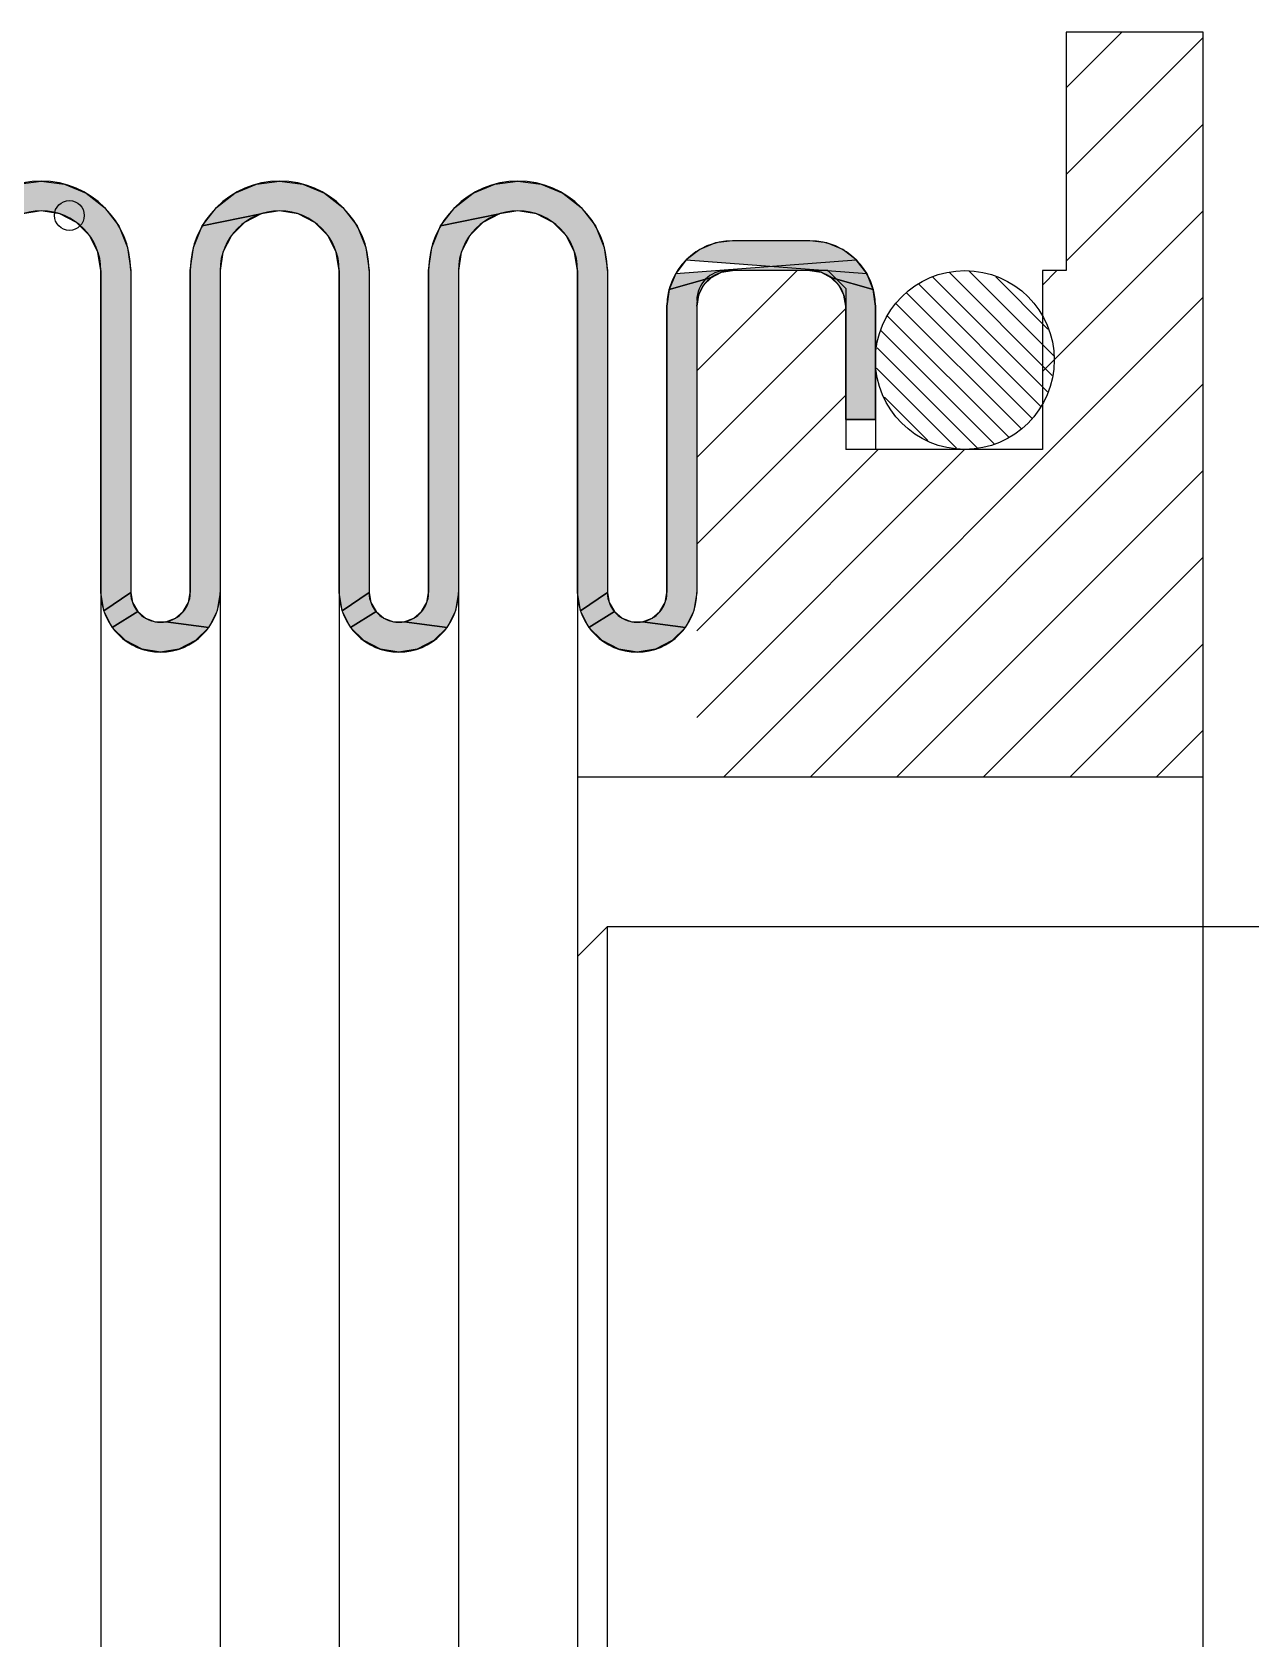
# Model space of a CAD drawing. Header units: millimetres. Extents: x -3388 to 4307, y 243 to 4457.
# Drawn here: x 9.35 to 29.8, y 1168.15 to 1195.1 of the extents above; entities that cross this region are included whole.
import ezdxf

# ---------------------------------------------------------------- set-up
doc = ezdxf.new("R2010")
doc.units = ezdxf.units.MM

# ---------------------------------------------------------------- blocks, each defined once
blk = doc.blocks.new('*U115')
at = {"color": 2, "linetype": 'Continuous', "extrusion": (0, 0, -1)}
for points in [[(-136.959, 243.945), (-139.235, 243.645), (-136.235, 243.645)], [(-137.735, 244.047), (-138.512, 243.945), (-136.959, 243.945)], [(-138.512, 243.945), (-139.235, 243.645), (-136.959, 243.945)], [(-135.614, 243.168), (-137.117, 242.949), (-135.137, 242.547)], [(-136.235, 243.645), (-139.857, 243.168), (-135.614, 243.168)], [(-135.614, 243.168), (-137.735, 243.047), (-137.117, 242.949)], [(-139.857, 243.168), (-137.735, 243.047), (-135.614, 243.168)], [(-139.235, 243.645), (-139.857, 243.168), (-136.235, 243.645)], [(-139.857, 243.168), (-138.353, 242.949), (-137.735, 243.047)], [(-139.857, 243.168), (-140.333, 242.547), (-138.353, 242.949)], [(-138.353, 242.949), (-140.333, 242.547), (-138.911, 242.665)], [(-138.911, 242.665), (-140.333, 242.547), (-139.353, 242.223)], [(-140.333, 242.547), (-140.633, 241.823), (-139.353, 242.223)], [(-139.353, 242.223), (-140.633, 241.823), (-139.637, 241.665)], [(-140.633, 241.823), (-140.735, 241.047), (-139.637, 241.665)], [(-139.637, 241.665), (-140.735, 241.047), (-139.735, 241.047)], [(-139.735, 241.047), (-140.735, 230.247), (-139.735, 230.247)], [(-140.735, 241.047), (-140.735, 230.247), (-139.735, 241.047)], [(-140.735, 230.247), (-139.833, 229.629), (-139.735, 230.247)]]:
    blk.add_solid(points, dxfattribs=at)
blk = doc.blocks.new('*U116')
at = {"color": 2, "linetype": 'Continuous', "extrusion": (0, 0, -1)}
for points in [[(-144.959, 243.945), (-147.235, 243.645), (-144.235, 243.645)], [(-145.735, 244.047), (-146.512, 243.945), (-144.959, 243.945)], [(-146.512, 243.945), (-147.235, 243.645), (-144.959, 243.945)], [(-143.614, 243.168), (-145.117, 242.949), (-143.137, 242.547)], [(-144.235, 243.645), (-147.857, 243.168), (-143.614, 243.168)], [(-143.614, 243.168), (-145.735, 243.047), (-145.117, 242.949)], [(-147.857, 243.168), (-145.735, 243.047), (-143.614, 243.168)], [(-147.235, 243.645), (-147.857, 243.168), (-144.235, 243.645)], [(-147.857, 243.168), (-146.353, 242.949), (-145.735, 243.047)], [(-147.857, 243.168), (-148.333, 242.547), (-146.353, 242.949)], [(-146.353, 242.949), (-148.333, 242.547), (-146.911, 242.665)], [(-146.911, 242.665), (-148.333, 242.547), (-147.353, 242.223)], [(-148.333, 242.547), (-148.633, 241.823), (-147.353, 242.223)], [(-147.353, 242.223), (-148.633, 241.823), (-147.637, 241.665)], [(-148.633, 241.823), (-148.735, 241.047), (-147.637, 241.665)], [(-147.637, 241.665), (-148.735, 241.047), (-147.735, 241.047)], [(-147.735, 241.047), (-148.735, 230.247), (-147.735, 230.247)], [(-148.735, 241.047), (-148.735, 230.247), (-147.735, 241.047)], [(-148.735, 230.247), (-147.833, 229.629), (-147.735, 230.247)]]:
    blk.add_solid(points, dxfattribs=at)
blk = doc.blocks.new('*U117')
at = {"color": 2, "linetype": 'Continuous', "extrusion": (0, 0, -1)}
for points in [[(-152.959, 243.945), (-155.235, 243.645), (-152.235, 243.645)], [(-153.735, 244.047), (-154.512, 243.945), (-152.959, 243.945)], [(-154.512, 243.945), (-155.235, 243.645), (-152.959, 243.945)], [(-151.614, 243.168), (-153.117, 242.949), (-151.137, 242.547)], [(-152.235, 243.645), (-155.857, 243.168), (-151.614, 243.168)], [(-151.614, 243.168), (-153.735, 243.047), (-153.117, 242.949)], [(-155.857, 243.168), (-153.735, 243.047), (-151.614, 243.168)], [(-155.235, 243.645), (-155.857, 243.168), (-152.235, 243.645)], [(-155.857, 243.168), (-154.353, 242.949), (-153.735, 243.047)], [(-155.857, 243.168), (-156.333, 242.547), (-154.353, 242.949)], [(-154.353, 242.949), (-156.333, 242.547), (-154.911, 242.665)], [(-154.911, 242.665), (-156.333, 242.547), (-155.353, 242.223)], [(-156.333, 242.547), (-156.633, 241.823), (-155.353, 242.223)], [(-155.353, 242.223), (-156.633, 241.823), (-155.637, 241.665)], [(-156.633, 241.823), (-156.735, 241.047), (-155.637, 241.665)], [(-155.637, 241.665), (-156.735, 241.047), (-155.735, 241.047)], [(-155.735, 241.047), (-156.735, 230.247), (-155.735, 230.247)], [(-156.735, 241.047), (-156.735, 230.247), (-155.735, 241.047)], [(-156.735, 230.247), (-155.833, 229.629), (-155.735, 230.247)]]:
    blk.add_solid(points, dxfattribs=at)
blk = doc.blocks.new('*U122')
at = {"color": 2, "linetype": 'Continuous', "extrusion": (0, 0, -1)}
for points in [[(-145.117, 242.949), (-144.56, 242.665), (-143.137, 242.547)], [(-144.56, 242.665), (-144.117, 242.223), (-143.137, 242.547)], [(-143.137, 242.547), (-144.117, 242.223), (-142.838, 241.823)], [(-144.117, 242.223), (-143.833, 241.665), (-142.838, 241.823)], [(-142.838, 241.823), (-143.833, 241.665), (-142.735, 241.047)], [(-143.833, 241.665), (-143.735, 241.047), (-142.735, 241.047)], [(-142.735, 241.047), (-143.735, 230.247), (-142.735, 230.247)], [(-143.735, 241.047), (-143.735, 230.247), (-142.735, 241.047)], [(-142.735, 230.247), (-143.637, 229.629), (-142.675, 229.905)], [(-143.735, 230.247), (-143.637, 229.629), (-142.735, 230.247)], [(-142.675, 229.905), (-143.637, 229.629), (-142.501, 229.604)], [(-142.235, 229.381), (-143.353, 229.071), (-141.909, 229.262)], [(-142.501, 229.604), (-143.353, 229.071), (-142.235, 229.381)], [(-143.637, 229.629), (-143.353, 229.071), (-142.501, 229.604)]]:
    blk.add_solid(points, dxfattribs=at)
blk = doc.blocks.new('*U123')
at = {"color": 2, "linetype": 'Continuous', "extrusion": (0, 0, -1)}
for points in [[(-153.117, 242.949), (-152.56, 242.665), (-151.137, 242.547)], [(-152.56, 242.665), (-152.117, 242.223), (-151.137, 242.547)], [(-151.137, 242.547), (-152.117, 242.223), (-150.838, 241.823)], [(-152.117, 242.223), (-151.833, 241.665), (-150.838, 241.823)], [(-150.838, 241.823), (-151.833, 241.665), (-150.735, 241.047)], [(-151.833, 241.665), (-151.735, 241.047), (-150.735, 241.047)], [(-150.735, 241.047), (-151.735, 230.247), (-150.735, 230.247)], [(-151.735, 241.047), (-151.735, 230.247), (-150.735, 241.047)], [(-150.735, 230.247), (-151.637, 229.629), (-150.675, 229.905)], [(-151.735, 230.247), (-151.637, 229.629), (-150.735, 230.247)], [(-150.675, 229.905), (-151.637, 229.629), (-150.501, 229.604)], [(-150.235, 229.381), (-151.353, 229.071), (-149.909, 229.262)], [(-150.501, 229.604), (-151.353, 229.071), (-150.235, 229.381)], [(-151.637, 229.629), (-151.353, 229.071), (-150.501, 229.604)]]:
    blk.add_solid(points, dxfattribs=at)
blk = doc.blocks.new('*U126')
at = {"color": 2, "linetype": 'Continuous', "extrusion": (0, 0, -1)}
for points in [[(-165.091, 241.403), (-160.935, 241.047), (-159.03, 240.947)], [(-160.935, 241.047), (-160.565, 240.988), (-159.03, 240.947)], [(-160.565, 240.988), (-160.23, 240.818), (-159.03, 240.947)], [(-165.091, 241.403), (-163.535, 241.047), (-160.935, 241.047)], [(-165.091, 241.403), (-165.441, 240.947), (-163.535, 241.047)], [(-163.535, 241.047), (-165.441, 240.947), (-163.906, 240.988)], [(-163.906, 240.988), (-165.441, 240.947), (-164.241, 240.818)], [(-159.03, 240.947), (-160.23, 240.818), (-158.81, 240.416)], [(-165.441, 240.947), (-165.66, 240.416), (-164.241, 240.818)], [(-164.241, 240.818), (-165.66, 240.416), (-164.506, 240.552)], [(-164.506, 240.552), (-165.66, 240.416), (-164.677, 240.218)], [(-165.66, 240.416), (-165.735, 239.847), (-164.677, 240.218)], [(-164.677, 240.218), (-165.735, 239.847), (-164.735, 239.847)], [(-164.735, 239.847), (-165.735, 236.047), (-164.735, 236.047)], [(-165.735, 239.847), (-165.735, 236.047), (-164.735, 239.847)]]:
    blk.add_solid(points, dxfattribs=at)
blk = doc.blocks.new('*U128')
at = {"color": 2, "linetype": 'Continuous', "extrusion": (0, 0, -1)}
for points in [[(-160.23, 240.818), (-159.965, 240.552), (-158.81, 240.416)], [(-159.965, 240.552), (-159.794, 240.218), (-158.81, 240.416)], [(-158.81, 240.416), (-159.794, 240.218), (-158.735, 239.847)], [(-159.794, 240.218), (-159.735, 239.847), (-158.735, 239.847)], [(-158.735, 239.847), (-159.735, 230.247), (-158.735, 230.247)], [(-159.735, 239.847), (-159.735, 230.247), (-158.735, 239.847)], [(-158.735, 230.247), (-159.637, 229.629), (-158.675, 229.905)], [(-159.735, 230.247), (-159.637, 229.629), (-158.735, 230.247)], [(-158.675, 229.905), (-159.637, 229.629), (-158.501, 229.604)], [(-158.235, 229.381), (-159.353, 229.071), (-157.909, 229.262)], [(-158.501, 229.604), (-159.353, 229.071), (-158.235, 229.381)], [(-159.637, 229.629), (-159.353, 229.071), (-158.501, 229.604)]]:
    blk.add_solid(points, dxfattribs=at)
blk = doc.blocks.new('*U133')
at = {"color": 2, "linetype": 'Continuous', "extrusion": (0, 0, -1)}
for points in [[(-140.735, 230.247), (-140.796, 229.905), (-139.833, 229.629)], [(-140.796, 229.905), (-140.969, 229.604), (-139.833, 229.629)], [(-139.833, 229.629), (-140.969, 229.604), (-140.117, 229.071)]]:
    blk.add_solid(points, dxfattribs=at)
blk = doc.blocks.new('*U134')
at = {"color": 2, "linetype": 'Continuous', "extrusion": (0, 0, -1)}
for points in [[(-148.735, 230.247), (-148.796, 229.905), (-147.833, 229.629)], [(-148.796, 229.905), (-148.969, 229.604), (-147.833, 229.629)], [(-147.833, 229.629), (-148.969, 229.604), (-148.117, 229.071)]]:
    blk.add_solid(points, dxfattribs=at)
blk = doc.blocks.new('*U135')
at = {"color": 2, "linetype": 'Continuous', "extrusion": (0, 0, -1)}
for points in [[(-156.735, 230.247), (-156.796, 229.905), (-155.833, 229.629)], [(-156.796, 229.905), (-156.969, 229.604), (-155.833, 229.629)], [(-155.833, 229.629), (-156.969, 229.604), (-156.117, 229.071)]]:
    blk.add_solid(points, dxfattribs=at)
blk = doc.blocks.new('*U140')
at = {"color": 2, "linetype": 'Continuous', "extrusion": (0, 0, -1)}
for points in [[(-140.969, 229.604), (-141.235, 229.381), (-140.117, 229.071)], [(-141.235, 229.381), (-141.562, 229.262), (-140.117, 229.071)], [(-141.909, 229.262), (-143.353, 229.071), (-140.117, 229.071)], [(-140.117, 229.071), (-141.562, 229.262), (-141.909, 229.262)], [(-140.117, 229.071), (-142.911, 228.629), (-140.56, 228.629)], [(-143.353, 229.071), (-142.911, 228.629), (-140.117, 229.071)], [(-140.56, 228.629), (-142.353, 228.345), (-141.117, 228.345)], [(-142.911, 228.629), (-142.353, 228.345), (-140.56, 228.629)], [(-142.353, 228.345), (-141.735, 228.247), (-141.117, 228.345)]]:
    blk.add_solid(points, dxfattribs=at)
blk = doc.blocks.new('*U141')
at = {"color": 2, "linetype": 'Continuous', "extrusion": (0, 0, -1)}
for points in [[(-148.969, 229.604), (-149.235, 229.381), (-148.117, 229.071)], [(-149.235, 229.381), (-149.562, 229.262), (-148.117, 229.071)], [(-149.909, 229.262), (-151.353, 229.071), (-148.117, 229.071)], [(-148.117, 229.071), (-149.562, 229.262), (-149.909, 229.262)], [(-148.117, 229.071), (-150.911, 228.629), (-148.56, 228.629)], [(-151.353, 229.071), (-150.911, 228.629), (-148.117, 229.071)], [(-148.56, 228.629), (-150.353, 228.345), (-149.117, 228.345)], [(-150.911, 228.629), (-150.353, 228.345), (-148.56, 228.629)], [(-150.353, 228.345), (-149.735, 228.247), (-149.117, 228.345)]]:
    blk.add_solid(points, dxfattribs=at)
blk = doc.blocks.new('*U142')
at = {"color": 2, "linetype": 'Continuous', "extrusion": (0, 0, -1)}
for points in [[(-156.969, 229.604), (-157.235, 229.381), (-156.117, 229.071)], [(-157.235, 229.381), (-157.562, 229.262), (-156.117, 229.071)], [(-157.909, 229.262), (-159.353, 229.071), (-156.117, 229.071)], [(-156.117, 229.071), (-157.562, 229.262), (-157.909, 229.262)], [(-156.117, 229.071), (-158.911, 228.629), (-156.56, 228.629)], [(-159.353, 229.071), (-158.911, 228.629), (-156.117, 229.071)], [(-156.56, 228.629), (-158.353, 228.345), (-157.117, 228.345)], [(-158.911, 228.629), (-158.353, 228.345), (-156.56, 228.629)], [(-158.353, 228.345), (-157.735, 228.247), (-157.117, 228.345)]]:
    blk.add_solid(points, dxfattribs=at)
blk = doc.blocks.new('*U127')
at = {"color": 2, "linetype": 'Continuous', "extrusion": (0, 0, -1)}
for points in [[(-103.23, 240.818), (-102.965, 240.552), (-101.81, 240.416)], [(-102.965, 240.552), (-102.794, 240.218), (-101.81, 240.416)], [(-101.81, 240.416), (-102.794, 240.218), (-101.735, 239.847)], [(-102.794, 240.218), (-102.735, 239.847), (-101.735, 239.847)], [(-101.735, 239.847), (-102.735, 236.047), (-101.735, 236.047)], [(-102.735, 239.847), (-102.735, 236.047), (-101.735, 239.847)]]:
    blk.add_solid(points, dxfattribs=at)
blk = doc.blocks.new('*U124')
at = {"color": 2, "linetype": 'Continuous', "extrusion": (0, 0, -1)}
for points in [[(-102.38, 241.403), (-107.105, 241.972), (-102.03, 240.947)], [(-107.635, 241.752), (-102.03, 240.947), (-107.105, 241.972)], [(-102.03, 240.947), (-107.635, 241.752), (-108.091, 241.403)], [(-102.835, 241.752), (-106.535, 242.047), (-102.38, 241.403)], [(-107.105, 241.972), (-102.38, 241.403), (-106.535, 242.047)], [(-103.366, 241.972), (-103.935, 242.047), (-102.835, 241.752)], [(-106.535, 242.047), (-102.835, 241.752), (-103.935, 242.047)]]:
    blk.add_solid(points, dxfattribs=at)

msp = doc.modelspace()

# ---------------------------------------------------------------- linework, layer by layer
at = {"color": 7, "linetype": 'Continuous'}
for p, q in [((26.7, 1195.103), (26.7, 1191.103)), ((29, 1195.103), (26.7, 1195.103)), ((26.7, 1195.103), (26.7, 1191.103)), ((29, 1140.103), (29, 1195.103)), ((22.4, 1191.603), (21.1, 1191.603)), ((22.4, 1191.603), (21.1, 1191.603)), ((10.5, 1191.103), (10.5, 1144.103)), ((11, 1191.103), (11, 1185.703)), ((12, 1191.103), (12, 1185.703)), ((12.5, 1191.103), (12.5, 1144.103)), ((14.5, 1191.103), (14.5, 1144.103)), ((15, 1191.103), (15, 1185.703)), ((16, 1191.103), (16, 1185.703)), ((16.5, 1191.103), (16.5, 1144.103)), ((18.5, 1191.103), (18.5, 1144.103)), ((19, 1191.103), (19, 1185.703)), ((22.7, 1191.103), (21, 1191.103)), ((22.7, 1191.103), (21, 1191.103)), ((23, 1190.803), (22.7, 1191.103)), ((23, 1190.803), (22.7, 1191.103)), ((26.3, 1191.103), (26.3, 1188.103)), ((26.7, 1191.103), (26.3, 1191.103)), ((26.3, 1191.103), (26.3, 1188.103)), ((26.7, 1191.103), (26.3, 1191.103)), ((23, 1190.803), (23, 1188.103)), ((23, 1190.803), (23, 1188.103)), ((20, 1190.503), (20, 1185.703)), ((23.5, 1190.503), (23.5, 1188.103)), ((23.5, 1190.503), (23.5, 1188.103)), ((23.5, 1188.603), (23, 1188.603)), ((23.5, 1188.603), (23, 1188.603)), ((26.3, 1188.103), (23, 1188.103)), ((26.3, 1188.103), (23, 1188.103))]:
    msp.add_line(p, q, dxfattribs=at)
at = {"color": 2, "linetype": 'Continuous'}
for p, q in [((26.7, 1194.16596), (27.63703, 1195.103)), ((26.7, 1194.16596), (27.63703, 1195.103)), ((26.7, 1192.71309), (29, 1195.01309)), ((26.7, 1191.26021), (29, 1193.56021)), ((13.19098, 1192.05405), (12.91221, 1191.91201)), ((17.19098, 1192.05405), (16.91221, 1191.91201)), ((26.3, 1189.40733), (29, 1192.10733)), ((22.6847, 1191.56552), (22.4, 1191.603)), ((22.6847, 1191.56552), (22.4, 1191.603)), ((20.5, 1189.41884), (22.18416, 1191.103)), ((22.4, 1191.103), (22.58541, 1191.07363)), ((22.4, 1191.103), (22.58541, 1191.07363)), ((22.75267, 1190.98841), (22.88541, 1190.85567)), ((22.75267, 1190.98841), (22.88541, 1190.85567)), ((26.38808, 1189.06796), (24.46496, 1190.99107)), ((26.38808, 1189.06796), (24.46496, 1190.99107)), ((26.46587, 1189.34372), (24.74073, 1191.06886)), ((26.46587, 1189.34372), (24.74073, 1191.06886)), ((26.49088, 1189.67226), (25.06926, 1191.09388)), ((26.49088, 1189.67226), (25.06926, 1191.09388)), ((26.39474, 1190.12196), (25.51896, 1190.99773)), ((26.39474, 1190.12196), (25.51896, 1190.99773)), ((26.3, 1190.86021), (26.54279, 1191.103)), ((26.3, 1190.86021), (26.54279, 1191.103)), ((20, 1190.503), (20.03748, 1190.7877)), ((20.94854, 1182.603), (29, 1190.65446)), ((20.94854, 1182.603), (29, 1190.65446)), ((23.5, 1190.503), (23.46252, 1190.7877)), ((23.5, 1190.503), (23.46252, 1190.7877)), ((26.12402, 1188.62491), (24.02191, 1190.72702)), ((26.12402, 1188.62491), (24.02191, 1190.72702)), ((26.27752, 1188.82496), (24.22196, 1190.88052)), ((26.27752, 1188.82496), (24.22196, 1190.88052)), ((20.5, 1187.96596), (23, 1190.46596)), ((25.94318, 1188.45219), (23.8492, 1190.54618)), ((25.94318, 1188.45219), (23.8492, 1190.54618)), ((25.74142, 1188.3004), (23.69741, 1190.34441)), ((25.74142, 1188.3004), (23.69741, 1190.34441)), ((25.49142, 1188.19685), (23.59385, 1190.09441)), ((25.49142, 1188.19685), (23.59385, 1190.09441)), ((25.20476, 1188.12995), (23.52696, 1189.80776)), ((25.20476, 1188.12995), (23.52696, 1189.80776)), ((24.85969, 1188.12147), (23.51847, 1189.46269)), ((24.85969, 1188.12147), (23.51847, 1189.46269)), ((22.40142, 1182.603), (29, 1189.20158)), ((20.5, 1186.51309), (23, 1189.01309)), ((20.5, 1186.51309), (23, 1189.01309)), ((24.37573, 1188.25188), (23.64888, 1188.97872)), ((24.37573, 1188.25188), (23.64888, 1188.97872)), ((20.5, 1183.60733), (24.99566, 1188.103)), ((20.5, 1185.06021), (23.54279, 1188.103)), ((23.8543, 1182.603), (29, 1187.7487)), ((25.30717, 1182.603), (29, 1186.29582)), ((11, 1185.703), (11.03015, 1185.53199)), ((15, 1185.703), (15.03015, 1185.53199)), ((19, 1185.703), (19.03015, 1185.53199)), ((26.76005, 1182.603), (29, 1184.84295)), ((28.21293, 1182.603), (29, 1183.39007))]:
    msp.add_line(p, q, dxfattribs=at)
for p, q in [((29, 1182.603), (18.5, 1182.603)), ((19, 1180.09707), (18.5, 1179.59707)), ((19, 1167.59707), (19, 1180.09707)), ((19, 1180.09707), (69, 1180.09707))]:
    msp.add_line(p, q)
for points in [[(9.5, 1192.603), (9.88823, 1192.55189), (10.25, 1192.40203), (10.56066, 1192.16366), (10.79904, 1191.853), (10.94889, 1191.49123), (11, 1191.103), (11, 1185.703), (10.54894, 1185.39398), (10.5, 1185.703), (10.5, 1191.103), (10.45106, 1191.41201), (10.30902, 1191.69078), (10.08779, 1191.91201), (9.80902, 1192.05405), (9.5, 1192.103), (9.19098, 1192.05405), (8.20096, 1191.853), (8.43934, 1192.16366), (8.75, 1192.40203), (9.11177, 1192.55189), (9.5, 1192.603)], [(10.5, 1191.103), (10.45106, 1191.41201), (10.30902, 1191.69078), (10.08779, 1191.91201), (9.80902, 1192.05405), (9.5, 1192.103), (9.19098, 1192.05405), (8.20096, 1191.853), (8.43934, 1192.16366), (8.75, 1192.40203), (9.11177, 1192.55189), (9.5, 1192.603)], [(9.5, 1192.603), (9.88823, 1192.55189), (10.25, 1192.40203), (10.56066, 1192.16366), (10.79904, 1191.853), (10.94889, 1191.49123), (11, 1191.103)], [(13.5, 1192.603), (13.88823, 1192.55189), (14.25, 1192.40203), (14.56066, 1192.16366), (14.79904, 1191.853), (14.94889, 1191.49123), (15, 1191.103), (15, 1185.703), (14.54894, 1185.39398), (14.5, 1185.703), (14.5, 1191.103), (14.45106, 1191.41201), (14.30902, 1191.69078), (14.08779, 1191.91201), (13.80902, 1192.05405), (13.5, 1192.103), (13.19098, 1192.05405), (12.20096, 1191.853), (12.43934, 1192.16366), (12.75, 1192.40203), (13.11177, 1192.55189), (13.5, 1192.603)], [(14.5, 1191.103), (14.45106, 1191.41201), (14.30902, 1191.69078), (14.08779, 1191.91201), (13.80902, 1192.05405), (13.5, 1192.103), (13.19098, 1192.05405), (12.20096, 1191.853), (12.43934, 1192.16366), (12.75, 1192.40203), (13.11177, 1192.55189), (13.5, 1192.603)], [(13.5, 1192.603), (13.88823, 1192.55189), (14.25, 1192.40203), (14.56066, 1192.16366), (14.79904, 1191.853), (14.94889, 1191.49123), (15, 1191.103)], [(17.5, 1192.603), (17.88823, 1192.55189), (18.25, 1192.40203), (18.56066, 1192.16366), (18.79904, 1191.853), (18.94889, 1191.49123), (19, 1191.103), (19, 1185.703), (18.54894, 1185.39398), (18.5, 1185.703), (18.5, 1191.103), (18.45106, 1191.41201), (18.30902, 1191.69078), (18.08779, 1191.91201), (17.80902, 1192.05405), (17.5, 1192.103), (17.19098, 1192.05405), (16.20096, 1191.853), (16.43934, 1192.16366), (16.75, 1192.40203), (17.11177, 1192.55189), (17.5, 1192.603)], [(18.5, 1191.103), (18.45106, 1191.41201), (18.30902, 1191.69078), (18.08779, 1191.91201), (17.80902, 1192.05405), (17.5, 1192.103), (17.19098, 1192.05405), (16.20096, 1191.853), (16.43934, 1192.16366), (16.75, 1192.40203), (17.11177, 1192.55189), (17.5, 1192.603)], [(17.5, 1192.603), (17.88823, 1192.55189), (18.25, 1192.40203), (18.56066, 1192.16366), (18.79904, 1191.853), (18.94889, 1191.49123), (19, 1191.103)], [(12.91221, 1191.91201), (12.69098, 1191.69078), (12.54894, 1191.41201), (12.5, 1191.103), (12.5, 1185.703), (12.45106, 1185.39398), (12.30902, 1185.11521), (11.58682, 1185.21059), (11.75, 1185.26998), (11.88302, 1185.3816), (11.96985, 1185.53199), (12, 1185.703), (12, 1191.103), (12.05111, 1191.49123), (12.20096, 1191.853), (13.19098, 1192.05405), (12.91221, 1191.91201)], [(16.91221, 1191.91201), (16.69098, 1191.69078), (16.54894, 1191.41201), (16.5, 1191.103), (16.5, 1185.703), (16.45106, 1185.39398), (16.30902, 1185.11521), (15.58682, 1185.21059), (15.75, 1185.26998), (15.88302, 1185.3816), (15.96985, 1185.53199), (16, 1185.703), (16, 1191.103), (16.05111, 1191.49123), (16.20096, 1191.853), (17.19098, 1192.05405), (16.91221, 1191.91201)], [(12, 1191.103), (12.05111, 1191.49123), (12.20096, 1191.853)], [(12.91221, 1191.91201), (12.69098, 1191.69078), (12.54894, 1191.41201), (12.5, 1191.103)], [(16, 1191.103), (16.05111, 1191.49123), (16.20096, 1191.853)], [(16.91221, 1191.91201), (16.69098, 1191.69078), (16.54894, 1191.41201), (16.5, 1191.103)], [(22.6847, 1191.56552), (22.4, 1191.603), (21.1, 1191.603), (20.8153, 1191.56552), (20.55, 1191.45562), (20.32218, 1191.28081), (23.35263, 1191.053), (23.17782, 1191.28081), (22.95, 1191.45562), (22.6847, 1191.56552)], [(21.1, 1191.603), (20.8153, 1191.56552), (20.55, 1191.45562), (20.32218, 1191.28081), (23.35263, 1191.053), (23.17782, 1191.28081), (22.95, 1191.45562), (22.6847, 1191.56552)], [(20.32218, 1191.28081), (20.14737, 1191.053), (20.03748, 1190.7877), (20, 1190.503)], [(20.91459, 1191.07363), (20.74733, 1190.98841), (20.03748, 1190.7877), (20.14737, 1191.053), (23.17782, 1191.28081), (23.35263, 1191.053), (23.46252, 1190.7877), (23.5, 1190.503), (23.5, 1188.603), (23, 1188.603), (23, 1190.503), (22.97063, 1190.68841), (22.88541, 1190.85567), (22.75267, 1190.98841), (22.58541, 1191.07363), (22.4, 1191.103), (21.1, 1191.103), (20.91459, 1191.07363)], [(20.61459, 1190.85567), (20.52937, 1190.68841), (20.5, 1190.503), (20.5, 1185.703), (20.45106, 1185.39398), (20.30902, 1185.11521), (19.58682, 1185.21059), (19.75, 1185.26998), (19.88302, 1185.3816), (19.96985, 1185.53199), (20, 1185.703), (20, 1190.503), (20.03748, 1190.7877), (20.74733, 1190.98841), (20.61459, 1190.85567)], [(20.91459, 1191.07363), (20.74733, 1190.98841), (20.03748, 1190.7877), (20.14737, 1191.053)], [(20.5, 1190.503), (20.52937, 1190.68841), (20.61459, 1190.85567), (20.74733, 1190.98841), (20.91459, 1191.07363), (21.1, 1191.103)], [(22.58541, 1191.07363), (22.75267, 1190.98841), (23.46252, 1190.7877), (23.35263, 1191.053)], [(22.58541, 1191.07363), (22.75267, 1190.98841), (23.46252, 1190.7877), (23.35263, 1191.053)], [(22.88541, 1190.85567), (22.97063, 1190.68841), (23, 1190.503), (23, 1188.603), (23.5, 1188.603), (23.5, 1190.503), (23.46252, 1190.7877), (22.75267, 1190.98841), (22.88541, 1190.85567)], [(22.88541, 1190.85567), (22.97063, 1190.68841), (23, 1190.503), (23, 1188.603), (23.5, 1188.603), (23.5, 1190.503), (23.46252, 1190.7877), (22.75267, 1190.98841), (22.88541, 1190.85567)], [(22.88541, 1190.85567), (22.97063, 1190.68841), (23, 1190.503)], [(22.88541, 1190.85567), (22.97063, 1190.68841), (23, 1190.503)], [(11, 1185.703), (10.54894, 1185.39398), (10.5, 1185.703)], [(11.03015, 1185.53199), (11.11698, 1185.3816), (10.69098, 1185.11521), (10.54894, 1185.39398), (11, 1185.703), (11.03015, 1185.53199)], [(11.03015, 1185.53199), (11.11698, 1185.3816), (10.69098, 1185.11521), (10.54894, 1185.39398)], [(12.5, 1185.703), (12.45106, 1185.39398), (12.30902, 1185.11521), (11.58682, 1185.21059), (11.75, 1185.26998), (11.88302, 1185.3816), (11.96985, 1185.53199), (12, 1185.703)], [(15, 1185.703), (14.54894, 1185.39398), (14.5, 1185.703)], [(15.03015, 1185.53199), (15.11698, 1185.3816), (14.69098, 1185.11521), (14.54894, 1185.39398), (15, 1185.703), (15.03015, 1185.53199)], [(15.03015, 1185.53199), (15.11698, 1185.3816), (14.69098, 1185.11521), (14.54894, 1185.39398)], [(16.5, 1185.703), (16.45106, 1185.39398), (16.30902, 1185.11521), (15.58682, 1185.21059), (15.75, 1185.26998), (15.88302, 1185.3816), (15.96985, 1185.53199), (16, 1185.703)], [(19, 1185.703), (18.54894, 1185.39398), (18.5, 1185.703)], [(19.03015, 1185.53199), (19.11698, 1185.3816), (18.69098, 1185.11521), (18.54894, 1185.39398), (19, 1185.703), (19.03015, 1185.53199)], [(19.03015, 1185.53199), (19.11698, 1185.3816), (18.69098, 1185.11521), (18.54894, 1185.39398)], [(20.5, 1185.703), (20.45106, 1185.39398), (20.30902, 1185.11521), (19.58682, 1185.21059), (19.75, 1185.26998), (19.88302, 1185.3816), (19.96985, 1185.53199), (20, 1185.703)], [(11.58682, 1185.21059), (12.30902, 1185.11521), (12.08779, 1184.89398), (11.80902, 1184.75194), (11.5, 1184.703), (11.19098, 1184.75194), (10.91221, 1184.89398), (10.69098, 1185.11521), (11.11698, 1185.3816), (11.25, 1185.26998), (11.41318, 1185.21059), (11.58682, 1185.21059)], [(11.11698, 1185.3816), (11.25, 1185.26998), (11.41318, 1185.21059), (11.58682, 1185.21059)], [(15.58682, 1185.21059), (16.30902, 1185.11521), (16.08779, 1184.89398), (15.80902, 1184.75194), (15.5, 1184.703), (15.19098, 1184.75194), (14.91221, 1184.89398), (14.69098, 1185.11521), (15.11698, 1185.3816), (15.25, 1185.26998), (15.41318, 1185.21059), (15.58682, 1185.21059)], [(15.11698, 1185.3816), (15.25, 1185.26998), (15.41318, 1185.21059), (15.58682, 1185.21059)], [(19.58682, 1185.21059), (20.30902, 1185.11521), (20.08779, 1184.89398), (19.80902, 1184.75194), (19.5, 1184.703), (19.19098, 1184.75194), (18.91221, 1184.89398), (18.69098, 1185.11521), (19.11698, 1185.3816), (19.25, 1185.26998), (19.41318, 1185.21059), (19.58682, 1185.21059)], [(19.11698, 1185.3816), (19.25, 1185.26998), (19.41318, 1185.21059), (19.58682, 1185.21059)], [(12.30902, 1185.11521), (12.08779, 1184.89398), (11.80902, 1184.75194), (11.5, 1184.703), (11.19098, 1184.75194), (10.91221, 1184.89398), (10.69098, 1185.11521)], [(16.30902, 1185.11521), (16.08779, 1184.89398), (15.80902, 1184.75194), (15.5, 1184.703), (15.19098, 1184.75194), (14.91221, 1184.89398), (14.69098, 1185.11521)], [(20.30902, 1185.11521), (20.08779, 1184.89398), (19.80902, 1184.75194), (19.5, 1184.703), (19.19098, 1184.75194), (18.91221, 1184.89398), (18.69098, 1185.11521)]]:
    msp.add_lwpolyline(points, dxfattribs=at)
msp.add_circle((9.97044, 1192.02748), 0.25, dxfattribs=at)
at = {"color": 7, "linetype": 'Continuous'}
msp.add_circle((25, 1189.603), 1.5, dxfattribs=at)
msp.add_circle((25, 1189.603), 1.5, dxfattribs=at)
for centre, radius, start, end in [((9.5, 1191.103), 1.5, 0, 180), ((13.5, 1191.103), 1.5, 0, 180), ((17.5, 1191.103), 1.5, 0, 180), ((9.5, 1191.103), 1, 0, 180), ((13.5, 1191.103), 1, 0, 180), ((17.5, 1191.103), 1, 0, 180), ((21.1, 1190.503), 1.1, 90, 180), ((21.1, 1190.503), 1.1, 90, 180), ((22.4, 1190.503), 1.1, 0, 90), ((22.4, 1190.503), 1.1, 0, 90), ((21, 1190.603), 0.5, 90, 180), ((21.1, 1190.503), 0.6, 90, 180), ((22.4, 1190.503), 0.6, 0, 90), ((22.4, 1190.503), 0.6, 0, 90), ((11.5, 1185.703), 1, 180, 0), ((11.5, 1185.703), 0.5, 180, 0), ((15.5, 1185.703), 1, 180, 0), ((15.5, 1185.703), 0.5, 180, 0), ((19.5, 1185.703), 1, 180, 0), ((19.5, 1185.703), 0.5, 180, 0)]:
    msp.add_arc(centre, radius, start, end, dxfattribs=at)

# ---------------------------------------------------------------- block references
at = {"color": 2, "linetype": 'Continuous', "yscale": 0.5, "zscale": 0.5}
for name, p, xscale in [('*U115', (-59.36767, 1070.57949), 0.5), ('*U116', (-59.36767, 1070.57949), 0.5), ('*U117', (-59.36767, 1070.57949), 0.5), ('*U122', (-59.36767, 1070.57949), 0.5), ('*U123', (-59.36767, 1070.57949), 0.5), ('*U124', (74.36767, 1070.57949), -0.5), ('*U126', (-59.36767, 1070.57949), 0.5), ('*U128', (-59.36767, 1070.57949), 0.5), ('*U127', (74.36767, 1070.57949), -0.5), ('*U127', (74.36767, 1070.57949), -0.5), ('*U133', (-59.36767, 1070.57949), 0.5), ('*U134', (-59.36767, 1070.57949), 0.5), ('*U135', (-59.36767, 1070.57949), 0.5), ('*U140', (-59.36767, 1070.57949), 0.5), ('*U141', (-59.36767, 1070.57949), 0.5), ('*U142', (-59.36767, 1070.57949), 0.5)]:
    msp.add_blockref(name, p, dxfattribs=dict(at, xscale=xscale))

doc.saveas('drawing.dxf')
